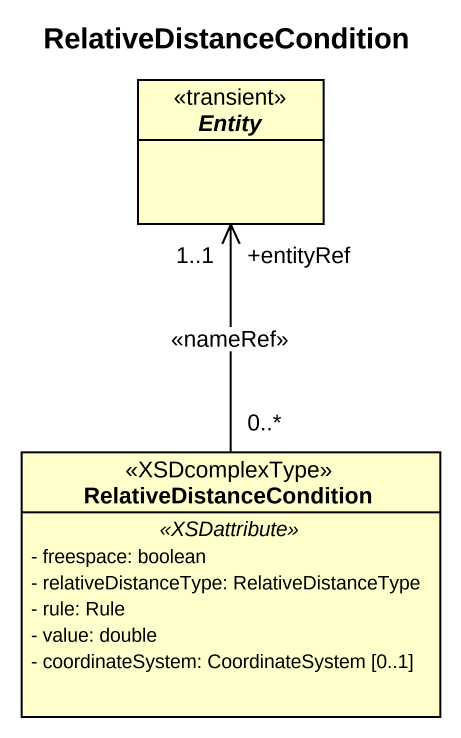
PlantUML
@startuml
title RelativeDistanceCondition
hide circle
hide empty members
skinparam classAttributeIconSize 0
interface "Entity" as Entity_ <<transient>>
class RelativeDistanceCondition <<XSDcomplexType>> {
  .. <<XSDattribute>> ..
  - freespace: boolean
  - relativeDistanceType: RelativeDistanceType
  - rule: Rule
  - value: double
  - coordinateSystem: CoordinateSystem [0..1]
}
RelativeDistanceCondition "0..*" -up-> "+entityRef\n1..1" Entity_ : <<nameRef>>
@enduml
